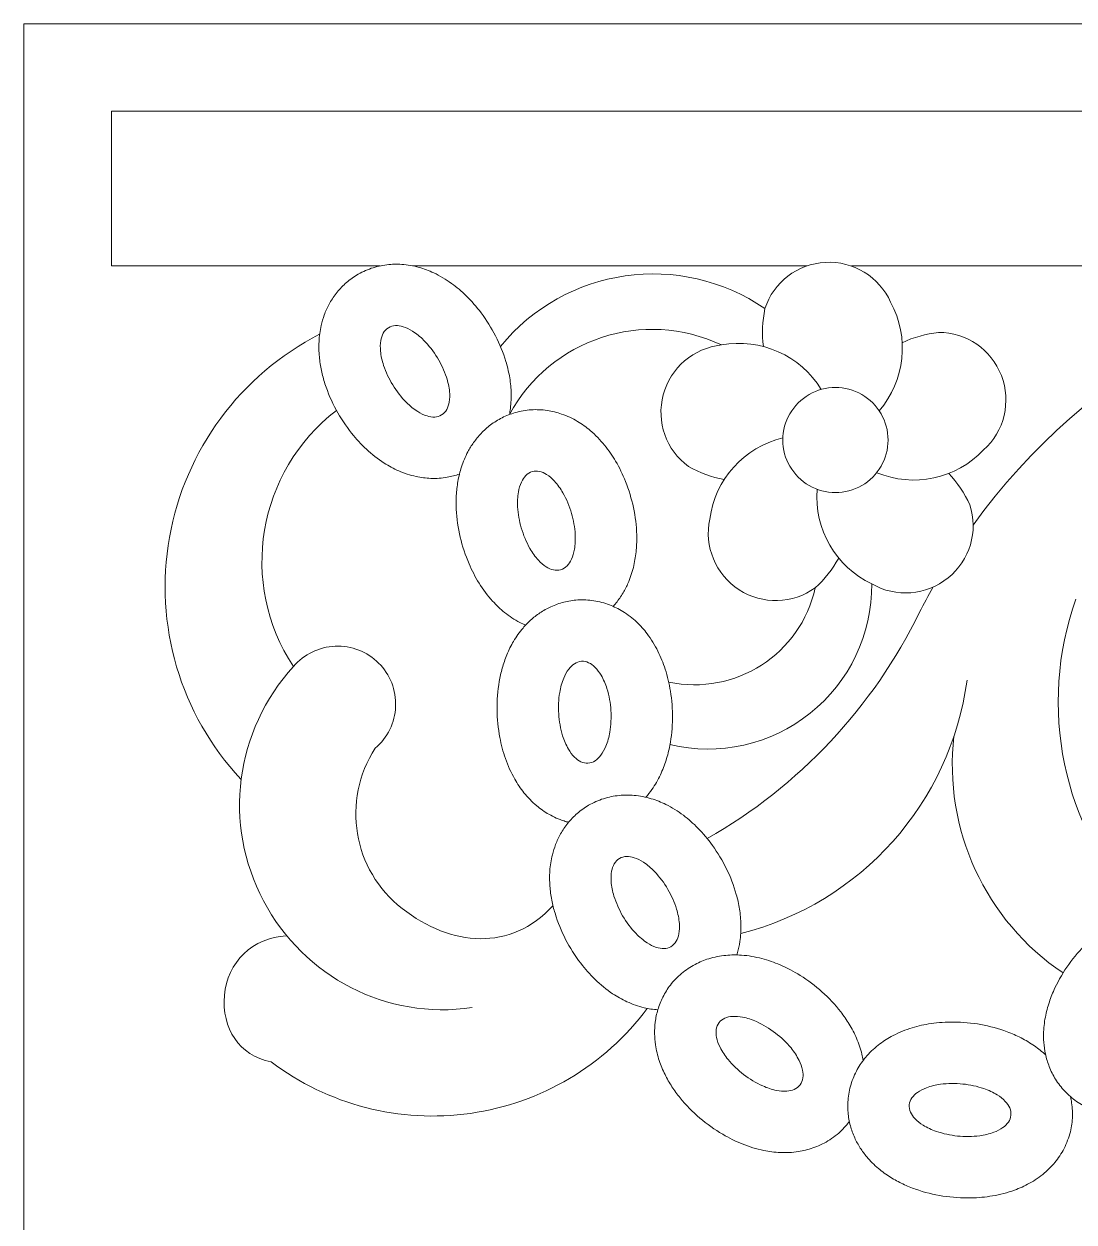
# Model space of a CAD drawing. Header units: millimetres. Extents: x 5151 to 5396, y 1629 to 1892.
# Drawn here: x 5151.92 to 5175.95, y 1864.47 to 1891.91 of the extents above; entities that cross this region are included whole.
import ezdxf

# ---------------------------------------------------------------- set-up
doc = ezdxf.new("R2010")
doc.units = ezdxf.units.MM
doc.header["$MEASUREMENT"] = 0
doc.layers.add('SITARA ALL', color=18, linetype='Continuous', true_color=0x000000)

msp = doc.modelspace()

# ---------------------------------------------------------------- linework, layer by layer
at = {"layer": 'SITARA ALL', "lineweight": 9}
for points, knots in [([(5151.918, 1891.909), (5151.918, 1891.909), (5395.918, 1891.909), (5395.918, 1891.909), (5395.918, 1891.909), (5395.918, 1769.909), (5395.918, 1769.909), (5395.918, 1769.909), (5151.918, 1769.909), (5151.918, 1769.909), (5151.918, 1769.909), (5151.918, 1891.909), (5151.918, 1891.909)], [0, 0, 0, 0, 0.25, 0.25, 0.25, 0.5, 0.5, 0.5, 0.75, 0.75, 0.75, 1, 1, 1, 1]), ([(5196.687, 1882.112), (5193.57, 1885.3), (5189.207, 1886.95), (5184.761, 1886.622), (5180.316, 1886.294), (5176.257, 1884.043), (5173.643, 1880.433)], [0, 0, 0, 0, 0.333333, 0.333333, 0.333333, 1, 1, 1, 1]), ([(5171.756, 1885.534), (5171.496, 1886.12), (5170.901, 1886.484), (5170.261, 1886.448), (5169.621, 1886.413), (5169.073, 1885.999), (5168.878, 1885.389)], [0, 0, 0, 0, 0.333333, 0.333333, 0.333333, 1, 1, 1, 1]), ([(5163.03, 1882.964), (5163.039, 1883.01), (5163.046, 1883.055), (5163.052, 1883.101), (5163.068, 1883.23), (5163.074, 1883.36), (5163.068, 1883.489), (5163.063, 1883.609), (5163.05, 1883.729), (5163.028, 1883.847), (5163.008, 1883.96), (5162.981, 1884.072), (5162.948, 1884.182), (5162.887, 1884.382), (5162.809, 1884.577), (5162.712, 1884.763), (5162.617, 1884.949), (5162.507, 1885.126), (5162.382, 1885.292), (5162.278, 1885.431), (5162.164, 1885.561), (5162.04, 1885.683), (5161.935, 1885.786), (5161.822, 1885.882), (5161.702, 1885.968), (5161.575, 1886.061), (5161.439, 1886.142), (5161.296, 1886.209), (5161.188, 1886.26), (5161.076, 1886.302), (5160.961, 1886.334), (5160.832, 1886.37), (5160.699, 1886.394), (5160.565, 1886.403), (5160.453, 1886.41), (5160.339, 1886.408), (5160.227, 1886.394), (5160.105, 1886.38), (5159.984, 1886.352), (5159.868, 1886.313), (5159.75, 1886.272), (5159.637, 1886.219), (5159.53, 1886.155)], [0, 0, 0, 0, 0.066667, 0.066667, 0.066667, 0.133333, 0.133333, 0.133333, 0.2, 0.2, 0.2, 0.266667, 0.266667, 0.266667, 0.333333, 0.333333, 0.333333, 0.4, 0.4, 0.4, 0.466667, 0.466667, 0.466667, 0.533333, 0.533333, 0.533333, 0.6, 0.6, 0.6, 0.666667, 0.666667, 0.666667, 0.733333, 0.733333, 0.733333, 0.8, 0.8, 0.8, 0.866667, 0.866667, 0.866667, 1, 1, 1, 1]), ([(5159.53, 1886.155), (5159.438, 1886.099), (5159.351, 1886.034), (5159.272, 1885.962), (5159.195, 1885.892), (5159.124, 1885.816), (5159.06, 1885.734), (5159.001, 1885.657), (5158.948, 1885.575), (5158.902, 1885.489), (5158.859, 1885.41), (5158.822, 1885.328), (5158.791, 1885.243), (5158.763, 1885.165), (5158.74, 1885.085), (5158.721, 1885.004), (5158.693, 1884.882), (5158.677, 1884.758), (5158.671, 1884.632), (5158.665, 1884.518), (5158.668, 1884.403), (5158.679, 1884.289), (5158.689, 1884.182), (5158.705, 1884.075), (5158.728, 1883.969), (5158.749, 1883.867), (5158.776, 1883.766), (5158.808, 1883.667), (5158.875, 1883.461), (5158.96, 1883.262), (5159.063, 1883.072), (5159.166, 1882.883), (5159.284, 1882.704), (5159.418, 1882.536), (5159.521, 1882.405), (5159.634, 1882.283), (5159.756, 1882.17), (5159.882, 1882.052), (5160.018, 1881.945), (5160.163, 1881.852), (5160.269, 1881.784), (5160.38, 1881.725), (5160.495, 1881.674), (5160.623, 1881.618), (5160.755, 1881.575), (5160.892, 1881.545), (5161.003, 1881.52), (5161.116, 1881.506), (5161.23, 1881.502), (5161.357, 1881.497), (5161.483, 1881.506), (5161.608, 1881.527), (5161.703, 1881.544), (5161.796, 1881.568), (5161.886, 1881.6)], [0, 0, 0, 0, 0.052632, 0.052632, 0.052632, 0.105263, 0.105263, 0.105263, 0.157895, 0.157895, 0.157895, 0.210526, 0.210526, 0.210526, 0.263158, 0.263158, 0.263158, 0.315789, 0.315789, 0.315789, 0.368421, 0.368421, 0.368421, 0.421053, 0.421053, 0.421053, 0.473684, 0.473684, 0.473684, 0.526316, 0.526316, 0.526316, 0.578947, 0.578947, 0.578947, 0.631579, 0.631579, 0.631579, 0.684211, 0.684211, 0.684211, 0.736842, 0.736842, 0.736842, 0.789474, 0.789474, 0.789474, 0.842105, 0.842105, 0.842105, 0.894737, 0.894737, 0.894737, 1, 1, 1, 1]), ([(5160.261, 1884.953), (5160.211, 1884.922), (5160.171, 1884.879), (5160.143, 1884.827), (5160.114, 1884.774), (5160.095, 1884.717), (5160.086, 1884.657), (5160.073, 1884.579), (5160.071, 1884.499), (5160.079, 1884.419), (5160.09, 1884.307), (5160.114, 1884.196), (5160.15, 1884.089), (5160.202, 1883.933), (5160.272, 1883.783), (5160.358, 1883.642), (5160.446, 1883.496), (5160.551, 1883.361), (5160.672, 1883.24), (5160.75, 1883.161), (5160.837, 1883.091), (5160.93, 1883.031), (5160.996, 1882.989), (5161.068, 1882.955), (5161.143, 1882.932), (5161.2, 1882.914), (5161.259, 1882.905), (5161.319, 1882.907), (5161.375, 1882.91), (5161.429, 1882.926), (5161.477, 1882.954), (5161.527, 1882.985), (5161.568, 1883.029), (5161.595, 1883.08), (5161.624, 1883.133), (5161.643, 1883.191), (5161.653, 1883.25), (5161.665, 1883.329), (5161.667, 1883.409), (5161.659, 1883.488), (5161.648, 1883.6), (5161.624, 1883.711), (5161.588, 1883.818), (5161.536, 1883.975), (5161.467, 1884.125), (5161.381, 1884.265), (5161.292, 1884.411), (5161.187, 1884.546), (5161.066, 1884.668), (5160.988, 1884.746), (5160.901, 1884.816), (5160.808, 1884.876), (5160.742, 1884.918), (5160.67, 1884.952), (5160.595, 1884.976), (5160.538, 1884.994), (5160.479, 1885.002), (5160.42, 1885), (5160.364, 1884.998), (5160.309, 1884.982), (5160.261, 1884.953)], [0, 0, 0, 0, 0.05, 0.05, 0.05, 0.1, 0.1, 0.1, 0.15, 0.15, 0.15, 0.2, 0.2, 0.2, 0.25, 0.25, 0.25, 0.3, 0.3, 0.3, 0.35, 0.35, 0.35, 0.4, 0.4, 0.4, 0.45, 0.45, 0.45, 0.5, 0.5, 0.5, 0.55, 0.55, 0.55, 0.6, 0.6, 0.6, 0.65, 0.65, 0.65, 0.7, 0.7, 0.7, 0.75, 0.75, 0.75, 0.8, 0.8, 0.8, 0.85, 0.85, 0.85, 0.9, 0.9, 0.9, 0.95, 0.95, 0.95, 1, 1, 1, 1]), ([(5173.883, 1882.152), (5174.359, 1882.581), (5174.521, 1883.259), (5174.29, 1883.857), (5174.059, 1884.455), (5173.496, 1884.848), (5172.855, 1884.845)], [0, 0, 0, 0, 0.333333, 0.333333, 0.333333, 1, 1, 1, 1]), ([(5158.685, 1884.801), (5156.874, 1883.875), (5155.602, 1882.153), (5155.249, 1880.15), (5154.896, 1878.146), (5155.493, 1876.104), (5156.879, 1874.614)], [0, 0, 0, 0, 0.333333, 0.333333, 0.333333, 1, 1, 1, 1]), ([(5167.883, 1884.557), (5167.246, 1884.49), (5166.716, 1884.036), (5166.551, 1883.417), (5166.387, 1882.797), (5166.612, 1882.149), (5167.132, 1881.775)], [0, 0, 0, 0, 0.333333, 0.333333, 0.333333, 1, 1, 1, 1]), ([(5171.697, 1882.38), (5171.697, 1882.81), (5171.467, 1883.208), (5171.095, 1883.423), (5170.722, 1883.638), (5170.263, 1883.638), (5169.89, 1883.423), (5169.518, 1883.208), (5169.288, 1882.81), (5169.288, 1882.38), (5169.288, 1881.95), (5169.518, 1881.552), (5169.89, 1881.337), (5170.263, 1881.122), (5170.722, 1881.122), (5171.095, 1881.337), (5171.467, 1881.552), (5171.697, 1881.95), (5171.697, 1882.38)], [0, 0, 0, 0, 0.166667, 0.166667, 0.166667, 0.333333, 0.333333, 0.333333, 0.5, 0.5, 0.5, 0.666667, 0.666667, 0.666667, 0.833333, 0.833333, 0.833333, 1, 1, 1, 1]), ([(5163.161, 1883.008), (5163.058, 1882.978), (5162.957, 1882.939), (5162.861, 1882.89), (5162.769, 1882.843), (5162.681, 1882.788), (5162.598, 1882.725), (5162.52, 1882.666), (5162.448, 1882.601), (5162.38, 1882.531), (5162.319, 1882.465), (5162.261, 1882.396), (5162.21, 1882.322), (5162.162, 1882.254), (5162.118, 1882.184), (5162.079, 1882.11), (5162.021, 1881.999), (5161.972, 1881.884), (5161.933, 1881.764), (5161.898, 1881.655), (5161.87, 1881.544), (5161.851, 1881.431), (5161.832, 1881.325), (5161.82, 1881.218), (5161.814, 1881.11), (5161.809, 1881.005), (5161.808, 1880.901), (5161.813, 1880.796), (5161.823, 1880.581), (5161.853, 1880.366), (5161.903, 1880.156), (5161.952, 1879.947), (5162.02, 1879.742), (5162.105, 1879.545), (5162.171, 1879.392), (5162.247, 1879.245), (5162.335, 1879.103), (5162.426, 1878.957), (5162.529, 1878.818), (5162.645, 1878.69), (5162.729, 1878.597), (5162.821, 1878.511), (5162.918, 1878.432), (5163.027, 1878.344), (5163.144, 1878.267), (5163.267, 1878.203), (5163.311, 1878.18), (5163.355, 1878.159), (5163.399, 1878.14)], [0, 0, 0, 0, 0.058824, 0.058824, 0.058824, 0.117647, 0.117647, 0.117647, 0.176471, 0.176471, 0.176471, 0.235294, 0.235294, 0.235294, 0.294118, 0.294118, 0.294118, 0.352941, 0.352941, 0.352941, 0.411765, 0.411765, 0.411765, 0.470588, 0.470588, 0.470588, 0.529412, 0.529412, 0.529412, 0.588235, 0.588235, 0.588235, 0.647059, 0.647059, 0.647059, 0.705882, 0.705882, 0.705882, 0.764706, 0.764706, 0.764706, 0.823529, 0.823529, 0.823529, 0.882353, 0.882353, 0.882353, 1, 1, 1, 1]), ([(5165.405, 1878.571), (5165.436, 1878.605), (5165.465, 1878.64), (5165.493, 1878.676), (5165.55, 1878.75), (5165.602, 1878.827), (5165.648, 1878.908), (5165.69, 1878.983), (5165.728, 1879.06), (5165.76, 1879.139), (5165.81, 1879.259), (5165.849, 1879.383), (5165.877, 1879.509), (5165.904, 1879.626), (5165.922, 1879.745), (5165.933, 1879.864), (5165.943, 1879.979), (5165.946, 1880.094), (5165.943, 1880.209), (5165.937, 1880.418), (5165.912, 1880.627), (5165.868, 1880.832), (5165.825, 1881.036), (5165.764, 1881.235), (5165.687, 1881.429), (5165.623, 1881.59), (5165.547, 1881.746), (5165.46, 1881.895), (5165.385, 1882.023), (5165.301, 1882.144), (5165.209, 1882.259), (5165.11, 1882.382), (5165, 1882.496), (5164.88, 1882.598), (5164.789, 1882.675), (5164.692, 1882.745), (5164.589, 1882.806), (5164.474, 1882.876), (5164.352, 1882.932), (5164.225, 1882.976), (5164.119, 1883.013), (5164.008, 1883.04), (5163.897, 1883.057), (5163.775, 1883.075), (5163.652, 1883.08), (5163.529, 1883.072), (5163.404, 1883.064), (5163.281, 1883.043), (5163.161, 1883.008)], [0, 0, 0, 0, 0.058824, 0.058824, 0.058824, 0.117647, 0.117647, 0.117647, 0.176471, 0.176471, 0.176471, 0.235294, 0.235294, 0.235294, 0.294118, 0.294118, 0.294118, 0.352941, 0.352941, 0.352941, 0.411765, 0.411765, 0.411765, 0.470588, 0.470588, 0.470588, 0.529412, 0.529412, 0.529412, 0.588235, 0.588235, 0.588235, 0.647059, 0.647059, 0.647059, 0.705882, 0.705882, 0.705882, 0.764706, 0.764706, 0.764706, 0.823529, 0.823529, 0.823529, 0.882353, 0.882353, 0.882353, 1, 1, 1, 1]), ([(5163.552, 1881.657), (5163.496, 1881.64), (5163.445, 1881.609), (5163.405, 1881.567), (5163.363, 1881.523), (5163.33, 1881.473), (5163.305, 1881.418), (5163.272, 1881.345), (5163.249, 1881.268), (5163.237, 1881.19), (5163.218, 1881.078), (5163.212, 1880.965), (5163.218, 1880.852), (5163.228, 1880.688), (5163.255, 1880.525), (5163.302, 1880.367), (5163.349, 1880.203), (5163.415, 1880.045), (5163.5, 1879.896), (5163.554, 1879.799), (5163.62, 1879.709), (5163.694, 1879.627), (5163.747, 1879.569), (5163.807, 1879.518), (5163.873, 1879.475), (5163.923, 1879.443), (5163.979, 1879.42), (5164.037, 1879.406), (5164.091, 1879.393), (5164.148, 1879.395), (5164.202, 1879.41), (5164.258, 1879.426), (5164.309, 1879.458), (5164.349, 1879.5), (5164.39, 1879.544), (5164.424, 1879.594), (5164.449, 1879.649), (5164.481, 1879.722), (5164.504, 1879.798), (5164.517, 1879.877), (5164.536, 1879.988), (5164.542, 1880.102), (5164.535, 1880.214), (5164.526, 1880.379), (5164.498, 1880.542), (5164.452, 1880.7), (5164.405, 1880.864), (5164.339, 1881.022), (5164.254, 1881.171), (5164.199, 1881.267), (5164.134, 1881.358), (5164.06, 1881.44), (5164.007, 1881.498), (5163.946, 1881.549), (5163.88, 1881.591), (5163.83, 1881.624), (5163.775, 1881.647), (5163.717, 1881.661), (5163.663, 1881.673), (5163.606, 1881.672), (5163.552, 1881.657)], [0, 0, 0, 0, 0.05, 0.05, 0.05, 0.1, 0.1, 0.1, 0.15, 0.15, 0.15, 0.2, 0.2, 0.2, 0.25, 0.25, 0.25, 0.3, 0.3, 0.3, 0.35, 0.35, 0.35, 0.4, 0.4, 0.4, 0.45, 0.45, 0.45, 0.5, 0.5, 0.5, 0.55, 0.55, 0.55, 0.6, 0.6, 0.6, 0.65, 0.65, 0.65, 0.7, 0.7, 0.7, 0.75, 0.75, 0.75, 0.8, 0.8, 0.8, 0.85, 0.85, 0.85, 0.9, 0.9, 0.9, 0.95, 0.95, 0.95, 1, 1, 1, 1]), ([(5171.324, 1879.085), (5171.879, 1878.765), (5172.574, 1878.82), (5173.071, 1879.224), (5173.568, 1879.629), (5173.768, 1880.286), (5173.567, 1880.894)], [0, 0, 0, 0, 0.333333, 0.333333, 0.333333, 1, 1, 1, 1]), ([(5167.616, 1880.571), (5167.482, 1879.944), (5167.75, 1879.3), (5168.288, 1878.952), (5168.827, 1878.604), (5169.513, 1878.618), (5170.03, 1878.997)], [0, 0, 0, 0, 0.333333, 0.333333, 0.333333, 1, 1, 1, 1]), ([(5166.705, 1875.404), (5167.828, 1875.138), (5169.011, 1875.403), (5169.913, 1876.123), (5170.815, 1876.844), (5171.335, 1877.931), (5171.324, 1879.085)], [0, 0, 0, 0, 0.333333, 0.333333, 0.333333, 1, 1, 1, 1]), ([(5164.592, 1878.717), (5164.485, 1878.711), (5164.378, 1878.694), (5164.274, 1878.667), (5164.173, 1878.641), (5164.075, 1878.606), (5163.981, 1878.563), (5163.892, 1878.523), (5163.807, 1878.475), (5163.727, 1878.42), (5163.652, 1878.37), (5163.581, 1878.314), (5163.515, 1878.254), (5163.453, 1878.198), (5163.395, 1878.138), (5163.342, 1878.075), (5163.26, 1877.98), (5163.187, 1877.878), (5163.124, 1877.769), (5163.066, 1877.671), (5163.015, 1877.568), (5162.971, 1877.462), (5162.93, 1877.362), (5162.895, 1877.26), (5162.866, 1877.156), (5162.838, 1877.055), (5162.815, 1876.953), (5162.797, 1876.85), (5162.76, 1876.638), (5162.743, 1876.422), (5162.746, 1876.206), (5162.749, 1875.991), (5162.77, 1875.777), (5162.81, 1875.566), (5162.841, 1875.402), (5162.884, 1875.242), (5162.939, 1875.085), (5162.996, 1874.922), (5163.067, 1874.764), (5163.152, 1874.614), (5163.214, 1874.505), (5163.285, 1874.401), (5163.363, 1874.302), (5163.45, 1874.193), (5163.547, 1874.093), (5163.654, 1874.003), (5163.741, 1873.93), (5163.835, 1873.864), (5163.934, 1873.808), (5164.043, 1873.745), (5164.16, 1873.693), (5164.28, 1873.655), (5164.314, 1873.644), (5164.349, 1873.634), (5164.384, 1873.625)], [0, 0, 0, 0, 0.052632, 0.052632, 0.052632, 0.105263, 0.105263, 0.105263, 0.157895, 0.157895, 0.157895, 0.210526, 0.210526, 0.210526, 0.263158, 0.263158, 0.263158, 0.315789, 0.315789, 0.315789, 0.368421, 0.368421, 0.368421, 0.421053, 0.421053, 0.421053, 0.473684, 0.473684, 0.473684, 0.526316, 0.526316, 0.526316, 0.578947, 0.578947, 0.578947, 0.631579, 0.631579, 0.631579, 0.684211, 0.684211, 0.684211, 0.736842, 0.736842, 0.736842, 0.789474, 0.789474, 0.789474, 0.842105, 0.842105, 0.842105, 0.894737, 0.894737, 0.894737, 1, 1, 1, 1]), ([(5166.152, 1874.199), (5166.201, 1874.256), (5166.247, 1874.315), (5166.291, 1874.376), (5166.365, 1874.483), (5166.43, 1874.595), (5166.485, 1874.712), (5166.536, 1874.821), (5166.58, 1874.933), (5166.616, 1875.047), (5166.651, 1875.157), (5166.679, 1875.268), (5166.701, 1875.381), (5166.741, 1875.587), (5166.761, 1875.796), (5166.763, 1876.006), (5166.765, 1876.214), (5166.749, 1876.422), (5166.716, 1876.628), (5166.688, 1876.799), (5166.648, 1876.967), (5166.595, 1877.132), (5166.55, 1877.273), (5166.494, 1877.41), (5166.429, 1877.542), (5166.359, 1877.684), (5166.276, 1877.818), (5166.181, 1877.944), (5166.109, 1878.039), (5166.03, 1878.129), (5165.943, 1878.211), (5165.845, 1878.303), (5165.739, 1878.385), (5165.624, 1878.456), (5165.528, 1878.515), (5165.426, 1878.565), (5165.321, 1878.605), (5165.206, 1878.649), (5165.087, 1878.681), (5164.965, 1878.7), (5164.842, 1878.719), (5164.717, 1878.725), (5164.592, 1878.717)], [0, 0, 0, 0, 0.066667, 0.066667, 0.066667, 0.133333, 0.133333, 0.133333, 0.2, 0.2, 0.2, 0.266667, 0.266667, 0.266667, 0.333333, 0.333333, 0.333333, 0.4, 0.4, 0.4, 0.466667, 0.466667, 0.466667, 0.533333, 0.533333, 0.533333, 0.6, 0.6, 0.6, 0.666667, 0.666667, 0.666667, 0.733333, 0.733333, 0.733333, 0.8, 0.8, 0.8, 0.866667, 0.866667, 0.866667, 1, 1, 1, 1]), ([(5159.959, 1875.32), (5160.241, 1875.561), (5160.41, 1875.909), (5160.424, 1876.28), (5160.439, 1876.65), (5160.299, 1877.009), (5160.036, 1877.271), (5159.774, 1877.533), (5159.413, 1877.673), (5159.043, 1877.658), (5158.672, 1877.642), (5158.326, 1877.474), (5158.086, 1877.192)], [0, 0, 0, 0, 0.2, 0.2, 0.2, 0.4, 0.4, 0.4, 0.6, 0.6, 0.6, 1, 1, 1, 1]), ([(5158.086, 1877.192), (5156.745, 1875.729), (5156.47, 1873.581), (5157.4, 1871.829), (5158.329, 1870.076), (5160.216, 1869.092), (5162.178, 1869.382)], [0, 0, 0, 0, 0.333333, 0.333333, 0.333333, 1, 1, 1, 1]), ([(5164.681, 1877.314), (5164.622, 1877.309), (5164.566, 1877.29), (5164.518, 1877.257), (5164.468, 1877.224), (5164.424, 1877.182), (5164.388, 1877.133), (5164.34, 1877.07), (5164.301, 1877), (5164.272, 1876.926), (5164.229, 1876.821), (5164.199, 1876.712), (5164.181, 1876.6), (5164.154, 1876.438), (5164.146, 1876.273), (5164.157, 1876.109), (5164.167, 1875.938), (5164.198, 1875.769), (5164.248, 1875.606), (5164.28, 1875.5), (5164.324, 1875.398), (5164.38, 1875.301), (5164.418, 1875.233), (5164.466, 1875.17), (5164.522, 1875.114), (5164.563, 1875.072), (5164.612, 1875.037), (5164.666, 1875.011), (5164.716, 1874.987), (5164.772, 1874.976), (5164.828, 1874.979), (5164.886, 1874.983), (5164.943, 1875.003), (5164.991, 1875.035), (5165.041, 1875.069), (5165.085, 1875.111), (5165.121, 1875.159), (5165.168, 1875.223), (5165.207, 1875.293), (5165.237, 1875.367), (5165.279, 1875.471), (5165.31, 1875.581), (5165.328, 1875.692), (5165.355, 1875.855), (5165.363, 1876.02), (5165.352, 1876.184), (5165.342, 1876.355), (5165.311, 1876.523), (5165.261, 1876.687), (5165.228, 1876.793), (5165.184, 1876.895), (5165.129, 1876.991), (5165.09, 1877.06), (5165.043, 1877.123), (5164.987, 1877.178), (5164.945, 1877.221), (5164.897, 1877.256), (5164.843, 1877.281), (5164.792, 1877.306), (5164.737, 1877.317), (5164.681, 1877.314)], [0, 0, 0, 0, 0.05, 0.05, 0.05, 0.1, 0.1, 0.1, 0.15, 0.15, 0.15, 0.2, 0.2, 0.2, 0.25, 0.25, 0.25, 0.3, 0.3, 0.3, 0.35, 0.35, 0.35, 0.4, 0.4, 0.4, 0.45, 0.45, 0.45, 0.5, 0.5, 0.5, 0.55, 0.55, 0.55, 0.6, 0.6, 0.6, 0.65, 0.65, 0.65, 0.7, 0.7, 0.7, 0.75, 0.75, 0.75, 0.8, 0.8, 0.8, 0.85, 0.85, 0.85, 0.9, 0.9, 0.9, 0.95, 0.95, 0.95, 1, 1, 1, 1]), ([(5159.959, 1875.32), (5159.179, 1874.123), (5159.446, 1872.528), (5160.573, 1871.651), (5161.701, 1870.773), (5163.058, 1870.663), (5164.027, 1871.712)], [0, 0, 0, 0, 0.333333, 0.333333, 0.333333, 1, 1, 1, 1]), ([(5168.236, 1870.587), (5168.242, 1870.605), (5168.247, 1870.623), (5168.252, 1870.642), (5168.275, 1870.724), (5168.293, 1870.808), (5168.305, 1870.893), (5168.324, 1871.021), (5168.332, 1871.151), (5168.329, 1871.28), (5168.326, 1871.4), (5168.315, 1871.52), (5168.296, 1871.638), (5168.278, 1871.752), (5168.253, 1871.864), (5168.222, 1871.975), (5168.165, 1872.177), (5168.09, 1872.373), (5167.998, 1872.561), (5167.906, 1872.748), (5167.799, 1872.927), (5167.677, 1873.096), (5167.576, 1873.237), (5167.465, 1873.37), (5167.343, 1873.493), (5167.24, 1873.599), (5167.129, 1873.697), (5167.011, 1873.786), (5166.886, 1873.881), (5166.751, 1873.964), (5166.61, 1874.034), (5166.503, 1874.087), (5166.392, 1874.131), (5166.277, 1874.166), (5166.149, 1874.205), (5166.017, 1874.23), (5165.883, 1874.242), (5165.77, 1874.252), (5165.657, 1874.251), (5165.545, 1874.24), (5165.422, 1874.228), (5165.301, 1874.203), (5165.184, 1874.166), (5165.065, 1874.128), (5164.951, 1874.077), (5164.843, 1874.014)], [0, 0, 0, 0, 0.0625, 0.0625, 0.0625, 0.125, 0.125, 0.125, 0.1875, 0.1875, 0.1875, 0.25, 0.25, 0.25, 0.3125, 0.3125, 0.3125, 0.375, 0.375, 0.375, 0.4375, 0.4375, 0.4375, 0.5, 0.5, 0.5, 0.5625, 0.5625, 0.5625, 0.625, 0.625, 0.625, 0.6875, 0.6875, 0.6875, 0.75, 0.75, 0.75, 0.8125, 0.8125, 0.8125, 0.875, 0.875, 0.875, 1, 1, 1, 1]), ([(5164.843, 1874.014), (5164.75, 1873.96), (5164.662, 1873.897), (5164.581, 1873.826), (5164.503, 1873.758), (5164.43, 1873.683), (5164.365, 1873.602), (5164.304, 1873.527), (5164.25, 1873.446), (5164.202, 1873.361), (5164.158, 1873.283), (5164.119, 1873.201), (5164.087, 1873.117), (5164.057, 1873.04), (5164.032, 1872.961), (5164.012, 1872.88), (5163.982, 1872.758), (5163.963, 1872.634), (5163.954, 1872.509), (5163.947, 1872.395), (5163.947, 1872.28), (5163.956, 1872.166), (5163.964, 1872.058), (5163.978, 1871.951), (5163.998, 1871.845), (5164.018, 1871.742), (5164.043, 1871.641), (5164.073, 1871.541), (5164.136, 1871.334), (5164.217, 1871.133), (5164.316, 1870.942), (5164.415, 1870.751), (5164.53, 1870.569), (5164.661, 1870.398), (5164.761, 1870.266), (5164.872, 1870.141), (5164.991, 1870.025), (5165.115, 1869.905), (5165.249, 1869.796), (5165.392, 1869.7), (5165.497, 1869.63), (5165.606, 1869.569), (5165.72, 1869.516), (5165.847, 1869.457), (5165.979, 1869.411), (5166.115, 1869.379), (5166.217, 1869.354), (5166.321, 1869.338), (5166.426, 1869.331)], [0, 0, 0, 0, 0.058824, 0.058824, 0.058824, 0.117647, 0.117647, 0.117647, 0.176471, 0.176471, 0.176471, 0.235294, 0.235294, 0.235294, 0.294118, 0.294118, 0.294118, 0.352941, 0.352941, 0.352941, 0.411765, 0.411765, 0.411765, 0.470588, 0.470588, 0.470588, 0.529412, 0.529412, 0.529412, 0.588235, 0.588235, 0.588235, 0.647059, 0.647059, 0.647059, 0.705882, 0.705882, 0.705882, 0.764706, 0.764706, 0.764706, 0.823529, 0.823529, 0.823529, 0.882353, 0.882353, 0.882353, 1, 1, 1, 1]), ([(5165.551, 1872.798), (5165.5, 1872.769), (5165.459, 1872.726), (5165.43, 1872.675), (5165.4, 1872.622), (5165.38, 1872.565), (5165.369, 1872.506), (5165.355, 1872.428), (5165.352, 1872.348), (5165.358, 1872.269), (5165.367, 1872.156), (5165.389, 1872.045), (5165.423, 1871.937), (5165.472, 1871.779), (5165.538, 1871.628), (5165.621, 1871.486), (5165.707, 1871.338), (5165.81, 1871.201), (5165.928, 1871.077), (5166.005, 1870.997), (5166.09, 1870.926), (5166.182, 1870.864), (5166.248, 1870.82), (5166.318, 1870.786), (5166.393, 1870.76), (5166.449, 1870.741), (5166.509, 1870.732), (5166.568, 1870.733), (5166.624, 1870.734), (5166.679, 1870.749), (5166.727, 1870.776), (5166.778, 1870.806), (5166.819, 1870.849), (5166.848, 1870.9), (5166.878, 1870.953), (5166.898, 1871.01), (5166.909, 1871.069), (5166.923, 1871.147), (5166.926, 1871.227), (5166.92, 1871.306), (5166.911, 1871.419), (5166.889, 1871.53), (5166.855, 1871.638), (5166.806, 1871.796), (5166.74, 1871.947), (5166.657, 1872.089), (5166.571, 1872.237), (5166.468, 1872.374), (5166.35, 1872.498), (5166.273, 1872.578), (5166.188, 1872.649), (5166.096, 1872.711), (5166.03, 1872.755), (5165.96, 1872.789), (5165.885, 1872.815), (5165.829, 1872.834), (5165.769, 1872.843), (5165.71, 1872.842), (5165.654, 1872.841), (5165.599, 1872.826), (5165.551, 1872.798)], [0, 0, 0, 0, 0.05, 0.05, 0.05, 0.1, 0.1, 0.1, 0.15, 0.15, 0.15, 0.2, 0.2, 0.2, 0.25, 0.25, 0.25, 0.3, 0.3, 0.3, 0.35, 0.35, 0.35, 0.4, 0.4, 0.4, 0.45, 0.45, 0.45, 0.5, 0.5, 0.5, 0.55, 0.55, 0.55, 0.6, 0.6, 0.6, 0.65, 0.65, 0.65, 0.7, 0.7, 0.7, 0.75, 0.75, 0.75, 0.8, 0.8, 0.8, 0.85, 0.85, 0.85, 0.9, 0.9, 0.9, 0.95, 0.95, 0.95, 1, 1, 1, 1]), ([(5179.241, 1871.238), (5179.302, 1871.182), (5179.36, 1871.122), (5179.413, 1871.058), (5179.479, 1870.978), (5179.538, 1870.892), (5179.589, 1870.802), (5179.636, 1870.717), (5179.677, 1870.628), (5179.71, 1870.536), (5179.741, 1870.452), (5179.765, 1870.365), (5179.784, 1870.277), (5179.8, 1870.196), (5179.812, 1870.114), (5179.818, 1870.031), (5179.828, 1869.906), (5179.827, 1869.78), (5179.814, 1869.655), (5179.803, 1869.541), (5179.784, 1869.428), (5179.756, 1869.317), (5179.731, 1869.212), (5179.699, 1869.109), (5179.662, 1869.008), (5179.625, 1868.91), (5179.584, 1868.814), (5179.538, 1868.72), (5179.442, 1868.526), (5179.329, 1868.342), (5179.199, 1868.169), (5179.07, 1867.997), (5178.927, 1867.836), (5178.77, 1867.689), (5178.649, 1867.576), (5178.519, 1867.471), (5178.383, 1867.376), (5178.241, 1867.278), (5178.091, 1867.193), (5177.934, 1867.122), (5177.819, 1867.07), (5177.701, 1867.027), (5177.579, 1866.994), (5177.445, 1866.957), (5177.307, 1866.933), (5177.168, 1866.923), (5177.054, 1866.915), (5176.94, 1866.918), (5176.827, 1866.93), (5176.701, 1866.944), (5176.577, 1866.97), (5176.457, 1867.01), (5176.326, 1867.053), (5176.201, 1867.112), (5176.084, 1867.185), (5175.983, 1867.248), (5175.889, 1867.321), (5175.803, 1867.403), (5175.719, 1867.484), (5175.643, 1867.573), (5175.577, 1867.669), (5175.514, 1867.76), (5175.461, 1867.857), (5175.416, 1867.958), (5175.375, 1868.051), (5175.342, 1868.148), (5175.317, 1868.246), (5175.294, 1868.337), (5175.277, 1868.428), (5175.268, 1868.521), (5175.259, 1868.606), (5175.255, 1868.692), (5175.257, 1868.777), (5175.259, 1868.907), (5175.273, 1869.036), (5175.297, 1869.163), (5175.32, 1869.281), (5175.35, 1869.397), (5175.389, 1869.511), (5175.425, 1869.62), (5175.468, 1869.727), (5175.517, 1869.831), (5175.606, 1870.021), (5175.712, 1870.202), (5175.835, 1870.372), (5175.955, 1870.542), (5176.091, 1870.701), (5176.239, 1870.847), (5176.361, 1870.969), (5176.493, 1871.082), (5176.633, 1871.184), (5176.753, 1871.271), (5176.878, 1871.349), (5177.009, 1871.418), (5177.149, 1871.491), (5177.295, 1871.551), (5177.446, 1871.597), (5177.446, 1871.597), (5177.469, 1871.604), (5177.469, 1871.604)], [0, 0, 0, 0, 0.029412, 0.029412, 0.029412, 0.058824, 0.058824, 0.058824, 0.088235, 0.088235, 0.088235, 0.117647, 0.117647, 0.117647, 0.147059, 0.147059, 0.147059, 0.176471, 0.176471, 0.176471, 0.205882, 0.205882, 0.205882, 0.235294, 0.235294, 0.235294, 0.264706, 0.264706, 0.264706, 0.294118, 0.294118, 0.294118, 0.323529, 0.323529, 0.323529, 0.352941, 0.352941, 0.352941, 0.382353, 0.382353, 0.382353, 0.411765, 0.411765, 0.411765, 0.441176, 0.441176, 0.441176, 0.470588, 0.470588, 0.470588, 0.5, 0.5, 0.5, 0.529412, 0.529412, 0.529412, 0.558824, 0.558824, 0.558824, 0.588235, 0.588235, 0.588235, 0.617647, 0.617647, 0.617647, 0.647059, 0.647059, 0.647059, 0.676471, 0.676471, 0.676471, 0.705882, 0.705882, 0.705882, 0.735294, 0.735294, 0.735294, 0.764706, 0.764706, 0.764706, 0.794118, 0.794118, 0.794118, 0.823529, 0.823529, 0.823529, 0.852941, 0.852941, 0.852941, 0.882353, 0.882353, 0.882353, 0.911765, 0.911765, 0.911765, 0.941176, 0.941176, 0.941176, 1, 1, 1, 1]), ([(5157.922, 1871.021), (5157.171, 1870.998), (5156.559, 1870.412), (5156.504, 1869.663), (5156.449, 1868.914), (5156.835, 1868.275), (5157.574, 1868.141)], [0, 0, 0, 0, 0.333333, 0.333333, 0.333333, 1, 1, 1, 1]), ([(5171.128, 1868.172), (5171.12, 1868.22), (5171.11, 1868.267), (5171.099, 1868.314), (5171.068, 1868.44), (5171.026, 1868.563), (5170.974, 1868.681), (5170.926, 1868.791), (5170.871, 1868.898), (5170.808, 1869.001), (5170.749, 1869.099), (5170.684, 1869.194), (5170.613, 1869.284), (5170.484, 1869.45), (5170.341, 1869.603), (5170.184, 1869.742), (5170.028, 1869.881), (5169.862, 1870.006), (5169.685, 1870.117), (5169.538, 1870.209), (5169.385, 1870.29), (5169.226, 1870.358), (5169.09, 1870.417), (5168.951, 1870.466), (5168.808, 1870.503), (5168.656, 1870.544), (5168.5, 1870.571), (5168.343, 1870.582), (5168.223, 1870.59), (5168.104, 1870.589), (5167.985, 1870.578), (5167.851, 1870.566), (5167.719, 1870.539), (5167.591, 1870.5), (5167.483, 1870.466), (5167.378, 1870.423), (5167.278, 1870.37), (5167.169, 1870.313), (5167.067, 1870.244), (5166.972, 1870.165), (5166.877, 1870.085), (5166.79, 1869.995), (5166.714, 1869.896)], [0, 0, 0, 0, 0.066667, 0.066667, 0.066667, 0.133333, 0.133333, 0.133333, 0.2, 0.2, 0.2, 0.266667, 0.266667, 0.266667, 0.333333, 0.333333, 0.333333, 0.4, 0.4, 0.4, 0.466667, 0.466667, 0.466667, 0.533333, 0.533333, 0.533333, 0.6, 0.6, 0.6, 0.666667, 0.666667, 0.666667, 0.733333, 0.733333, 0.733333, 0.8, 0.8, 0.8, 0.866667, 0.866667, 0.866667, 1, 1, 1, 1]), ([(5166.714, 1869.896), (5166.648, 1869.811), (5166.591, 1869.719), (5166.542, 1869.623), (5166.495, 1869.53), (5166.457, 1869.434), (5166.427, 1869.334), (5166.4, 1869.241), (5166.379, 1869.145), (5166.367, 1869.049), (5166.356, 1868.96), (5166.351, 1868.87), (5166.353, 1868.78), (5166.354, 1868.697), (5166.361, 1868.614), (5166.373, 1868.532), (5166.391, 1868.408), (5166.42, 1868.285), (5166.46, 1868.166), (5166.496, 1868.058), (5166.54, 1867.952), (5166.591, 1867.849), (5166.639, 1867.752), (5166.692, 1867.659), (5166.751, 1867.568), (5166.808, 1867.481), (5166.87, 1867.396), (5166.936, 1867.315), (5167.071, 1867.147), (5167.223, 1866.992), (5167.387, 1866.852), (5167.551, 1866.713), (5167.726, 1866.588), (5167.911, 1866.479), (5168.054, 1866.394), (5168.204, 1866.321), (5168.358, 1866.259), (5168.518, 1866.194), (5168.683, 1866.144), (5168.852, 1866.109), (5168.975, 1866.084), (5169.1, 1866.068), (5169.226, 1866.062), (5169.365, 1866.056), (5169.505, 1866.063), (5169.643, 1866.084), (5169.755, 1866.102), (5169.866, 1866.129), (5169.974, 1866.166), (5170.094, 1866.207), (5170.209, 1866.26), (5170.317, 1866.326), (5170.435, 1866.397), (5170.545, 1866.481), (5170.643, 1866.578), (5170.704, 1866.638), (5170.76, 1866.703), (5170.811, 1866.772)], [0, 0, 0, 0, 0.05, 0.05, 0.05, 0.1, 0.1, 0.1, 0.15, 0.15, 0.15, 0.2, 0.2, 0.2, 0.25, 0.25, 0.25, 0.3, 0.3, 0.3, 0.35, 0.35, 0.35, 0.4, 0.4, 0.4, 0.45, 0.45, 0.45, 0.5, 0.5, 0.5, 0.55, 0.55, 0.55, 0.6, 0.6, 0.6, 0.65, 0.65, 0.65, 0.7, 0.7, 0.7, 0.75, 0.75, 0.75, 0.8, 0.8, 0.8, 0.85, 0.85, 0.85, 0.9, 0.9, 0.9, 1, 1, 1, 1]), ([(5157.574, 1868.141), (5158.877, 1867.154), (5160.52, 1866.728), (5162.138, 1866.959), (5163.756, 1867.189), (5165.211, 1868.051), (5166.185, 1869.363)], [0, 0, 0, 0, 0.333333, 0.333333, 0.333333, 1, 1, 1, 1]), ([(5167.828, 1869.038), (5167.793, 1868.991), (5167.771, 1868.936), (5167.763, 1868.878), (5167.756, 1868.818), (5167.758, 1868.757), (5167.771, 1868.698), (5167.788, 1868.621), (5167.814, 1868.545), (5167.85, 1868.474), (5167.902, 1868.373), (5167.964, 1868.279), (5168.036, 1868.191), (5168.14, 1868.064), (5168.259, 1867.95), (5168.39, 1867.849), (5168.525, 1867.745), (5168.672, 1867.656), (5168.828, 1867.587), (5168.929, 1867.541), (5169.035, 1867.507), (5169.144, 1867.485), (5169.221, 1867.469), (5169.3, 1867.464), (5169.378, 1867.469), (5169.438, 1867.472), (5169.496, 1867.486), (5169.551, 1867.509), (5169.602, 1867.531), (5169.647, 1867.566), (5169.682, 1867.61), (5169.717, 1867.657), (5169.74, 1867.712), (5169.747, 1867.77), (5169.755, 1867.83), (5169.752, 1867.89), (5169.739, 1867.949), (5169.722, 1868.027), (5169.696, 1868.102), (5169.66, 1868.173), (5169.609, 1868.274), (5169.547, 1868.369), (5169.475, 1868.456), (5169.37, 1868.583), (5169.251, 1868.698), (5169.121, 1868.798), (5168.985, 1868.903), (5168.838, 1868.991), (5168.682, 1869.061), (5168.581, 1869.106), (5168.475, 1869.14), (5168.366, 1869.162), (5168.289, 1869.178), (5168.211, 1869.184), (5168.132, 1869.179), (5168.073, 1869.175), (5168.014, 1869.162), (5167.959, 1869.138), (5167.908, 1869.116), (5167.863, 1869.082), (5167.828, 1869.038)], [0, 0, 0, 0, 0.05, 0.05, 0.05, 0.1, 0.1, 0.1, 0.15, 0.15, 0.15, 0.2, 0.2, 0.2, 0.25, 0.25, 0.25, 0.3, 0.3, 0.3, 0.35, 0.35, 0.35, 0.4, 0.4, 0.4, 0.45, 0.45, 0.45, 0.5, 0.5, 0.5, 0.55, 0.55, 0.55, 0.6, 0.6, 0.6, 0.65, 0.65, 0.65, 0.7, 0.7, 0.7, 0.75, 0.75, 0.75, 0.8, 0.8, 0.8, 0.85, 0.85, 0.85, 0.9, 0.9, 0.9, 0.95, 0.95, 0.95, 1, 1, 1, 1]), ([(5175.305, 1868.296), (5175.224, 1868.371), (5175.138, 1868.441), (5175.048, 1868.504), (5174.95, 1868.572), (5174.846, 1868.634), (5174.74, 1868.689), (5174.637, 1868.741), (5174.532, 1868.787), (5174.424, 1868.828), (5174.228, 1868.901), (5174.025, 1868.956), (5173.819, 1868.993), (5173.614, 1869.029), (5173.406, 1869.049), (5173.198, 1869.05), (5173.025, 1869.051), (5172.851, 1869.04), (5172.68, 1869.015), (5172.534, 1868.994), (5172.389, 1868.962), (5172.248, 1868.919), (5172.097, 1868.874), (5171.951, 1868.815), (5171.811, 1868.742), (5171.705, 1868.687), (5171.604, 1868.623), (5171.508, 1868.551), (5171.401, 1868.47), (5171.302, 1868.379), (5171.214, 1868.278), (5171.139, 1868.193), (5171.073, 1868.101), (5171.015, 1868.004), (5170.953, 1867.898), (5170.902, 1867.785), (5170.863, 1867.669), (5170.823, 1867.55), (5170.797, 1867.428), (5170.784, 1867.304)], [0, 0, 0, 0, 0.071429, 0.071429, 0.071429, 0.142857, 0.142857, 0.142857, 0.214286, 0.214286, 0.214286, 0.285714, 0.285714, 0.285714, 0.357143, 0.357143, 0.357143, 0.428571, 0.428571, 0.428571, 0.5, 0.5, 0.5, 0.571429, 0.571429, 0.571429, 0.642857, 0.642857, 0.642857, 0.714286, 0.714286, 0.714286, 0.785714, 0.785714, 0.785714, 0.857143, 0.857143, 0.857143, 1, 1, 1, 1]), ([(5172.183, 1867.157), (5172.177, 1867.099), (5172.187, 1867.04), (5172.211, 1866.987), (5172.236, 1866.932), (5172.27, 1866.882), (5172.312, 1866.839), (5172.367, 1866.781), (5172.429, 1866.731), (5172.497, 1866.689), (5172.593, 1866.63), (5172.696, 1866.582), (5172.803, 1866.546), (5172.959, 1866.492), (5173.12, 1866.457), (5173.284, 1866.44), (5173.454, 1866.422), (5173.625, 1866.424), (5173.795, 1866.446), (5173.905, 1866.461), (5174.013, 1866.487), (5174.117, 1866.525), (5174.191, 1866.552), (5174.261, 1866.589), (5174.325, 1866.634), (5174.374, 1866.668), (5174.416, 1866.711), (5174.451, 1866.759), (5174.483, 1866.805), (5174.503, 1866.858), (5174.509, 1866.914), (5174.515, 1866.972), (5174.505, 1867.031), (5174.481, 1867.084), (5174.456, 1867.139), (5174.422, 1867.189), (5174.38, 1867.233), (5174.325, 1867.29), (5174.263, 1867.34), (5174.195, 1867.382), (5174.099, 1867.441), (5173.996, 1867.489), (5173.889, 1867.526), (5173.734, 1867.579), (5173.572, 1867.615), (5173.408, 1867.631), (5173.238, 1867.65), (5173.067, 1867.647), (5172.897, 1867.625), (5172.787, 1867.611), (5172.679, 1867.584), (5172.575, 1867.546), (5172.501, 1867.519), (5172.431, 1867.482), (5172.367, 1867.437), (5172.318, 1867.403), (5172.276, 1867.361), (5172.241, 1867.312), (5172.209, 1867.266), (5172.189, 1867.213), (5172.183, 1867.157)], [0, 0, 0, 0, 0.05, 0.05, 0.05, 0.1, 0.1, 0.1, 0.15, 0.15, 0.15, 0.2, 0.2, 0.2, 0.25, 0.25, 0.25, 0.3, 0.3, 0.3, 0.35, 0.35, 0.35, 0.4, 0.4, 0.4, 0.45, 0.45, 0.45, 0.5, 0.5, 0.5, 0.55, 0.55, 0.55, 0.6, 0.6, 0.6, 0.65, 0.65, 0.65, 0.7, 0.7, 0.7, 0.75, 0.75, 0.75, 0.8, 0.8, 0.8, 0.85, 0.85, 0.85, 0.9, 0.9, 0.9, 0.95, 0.95, 0.95, 1, 1, 1, 1]), ([(5170.784, 1867.304), (5170.773, 1867.197), (5170.771, 1867.089), (5170.78, 1866.982), (5170.789, 1866.878), (5170.807, 1866.776), (5170.834, 1866.675), (5170.859, 1866.581), (5170.892, 1866.49), (5170.933, 1866.401), (5170.97, 1866.319), (5171.013, 1866.24), (5171.061, 1866.164), (5171.106, 1866.094), (5171.155, 1866.027), (5171.209, 1865.964), (5171.289, 1865.868), (5171.378, 1865.779), (5171.474, 1865.698), (5171.562, 1865.624), (5171.655, 1865.557), (5171.752, 1865.496), (5171.843, 1865.439), (5171.938, 1865.388), (5172.036, 1865.342), (5172.131, 1865.297), (5172.227, 1865.257), (5172.326, 1865.222), (5172.529, 1865.151), (5172.739, 1865.098), (5172.953, 1865.065), (5173.165, 1865.032), (5173.38, 1865.018), (5173.595, 1865.022), (5173.761, 1865.025), (5173.927, 1865.041), (5174.091, 1865.069), (5174.261, 1865.098), (5174.428, 1865.142), (5174.59, 1865.201), (5174.708, 1865.244), (5174.823, 1865.296), (5174.933, 1865.357), (5175.055, 1865.424), (5175.17, 1865.504), (5175.276, 1865.594), (5175.363, 1865.668), (5175.443, 1865.749), (5175.515, 1865.837), (5175.596, 1865.935), (5175.666, 1866.041), (5175.724, 1866.153), (5175.787, 1866.276), (5175.836, 1866.405), (5175.869, 1866.539), (5175.897, 1866.654), (5175.913, 1866.772), (5175.917, 1866.891), (5175.92, 1867.008), (5175.912, 1867.124), (5175.892, 1867.24), (5175.887, 1867.273), (5175.88, 1867.307), (5175.872, 1867.341)], [0, 0, 0, 0, 0.045455, 0.045455, 0.045455, 0.090909, 0.090909, 0.090909, 0.136364, 0.136364, 0.136364, 0.181818, 0.181818, 0.181818, 0.227273, 0.227273, 0.227273, 0.272727, 0.272727, 0.272727, 0.318182, 0.318182, 0.318182, 0.363636, 0.363636, 0.363636, 0.409091, 0.409091, 0.409091, 0.454545, 0.454545, 0.454545, 0.5, 0.5, 0.5, 0.545455, 0.545455, 0.545455, 0.590909, 0.590909, 0.590909, 0.636364, 0.636364, 0.636364, 0.681818, 0.681818, 0.681818, 0.727273, 0.727273, 0.727273, 0.772727, 0.772727, 0.772727, 0.818182, 0.818182, 0.818182, 0.863636, 0.863636, 0.863636, 0.909091, 0.909091, 0.909091, 1, 1, 1, 1])]:
    msp.add_open_spline(points, degree=3, knots=knots, dxfattribs=at)
for points in [[(5153.918, 1886.368), (5153.918, 1886.368), (5153.918, 1889.909), (5153.918, 1889.909)], [(5153.918, 1889.909), (5153.918, 1889.909), (5353.918, 1889.909), (5353.918, 1889.909)], [(5168.878, 1885.389), (5166.941, 1886.721), (5164.309, 1886.346), (5162.825, 1884.522)], [(5153.918, 1886.368), (5153.918, 1886.368), (5160.069, 1886.368), (5160.069, 1886.368)], [(5160.82, 1886.368), (5160.82, 1886.368), (5169.834, 1886.368), (5169.834, 1886.368)], [(5170.856, 1886.368), (5170.856, 1886.368), (5182.872, 1886.368), (5182.872, 1886.368)], [(5167.883, 1884.557), (5166.098, 1885.4), (5163.967, 1884.702), (5163.03, 1882.964)], [(5168.878, 1885.389), (5168.82, 1885.104), (5168.808, 1884.811), (5168.843, 1884.522)], [(5171.495, 1883.047), (5172.089, 1883.742), (5172.193, 1884.731), (5171.756, 1885.534)], [(5172.855, 1884.845), (5172.566, 1884.813), (5172.284, 1884.734), (5172.02, 1884.61)], [(5170.168, 1883.539), (5169.69, 1884.319), (5168.783, 1884.724), (5167.883, 1884.557)], [(5159.071, 1883.059), (5157.256, 1881.661), (5156.825, 1879.104), (5158.086, 1877.192)], [(5169.289, 1882.43), (5168.4, 1882.216), (5167.735, 1881.478), (5167.616, 1880.571)], [(5171.437, 1881.632), (5172.281, 1881.282), (5173.254, 1881.489), (5173.883, 1882.152)], [(5167.132, 1881.775), (5167.385, 1881.631), (5167.66, 1881.529), (5167.945, 1881.474)], [(5173.567, 1880.894), (5173.447, 1881.16), (5173.285, 1881.403), (5173.086, 1881.616)], [(5170.073, 1881.251), (5170.001, 1880.339), (5170.498, 1879.478), (5171.324, 1879.085)], [(5170.03, 1878.997), (5170.245, 1879.193), (5170.426, 1879.423), (5170.567, 1879.677)], [(5166.675, 1876.837), (5168.199, 1876.512), (5169.698, 1877.475), (5170.03, 1878.997)], [(5172.723, 1879.006), (5172.616, 1878.818), (5172.513, 1878.628), (5172.415, 1878.436)], [(5175.997, 1878.737), (5175.12, 1876.27), (5175.686, 1873.521), (5177.469, 1871.604)], [(5167.558, 1873.252), (5169.662, 1874.452), (5171.355, 1876.258), (5172.415, 1878.436)], [(5168.325, 1871.078), (5171.076, 1871.774), (5173.126, 1874.07), (5173.504, 1876.883)], [(5173.205, 1875.599), (5172.96, 1873.465), (5173.922, 1871.375), (5175.703, 1870.174)]]:
    msp.add_open_spline(points, degree=3, dxfattribs=at)

doc.saveas('drawing.dxf')
